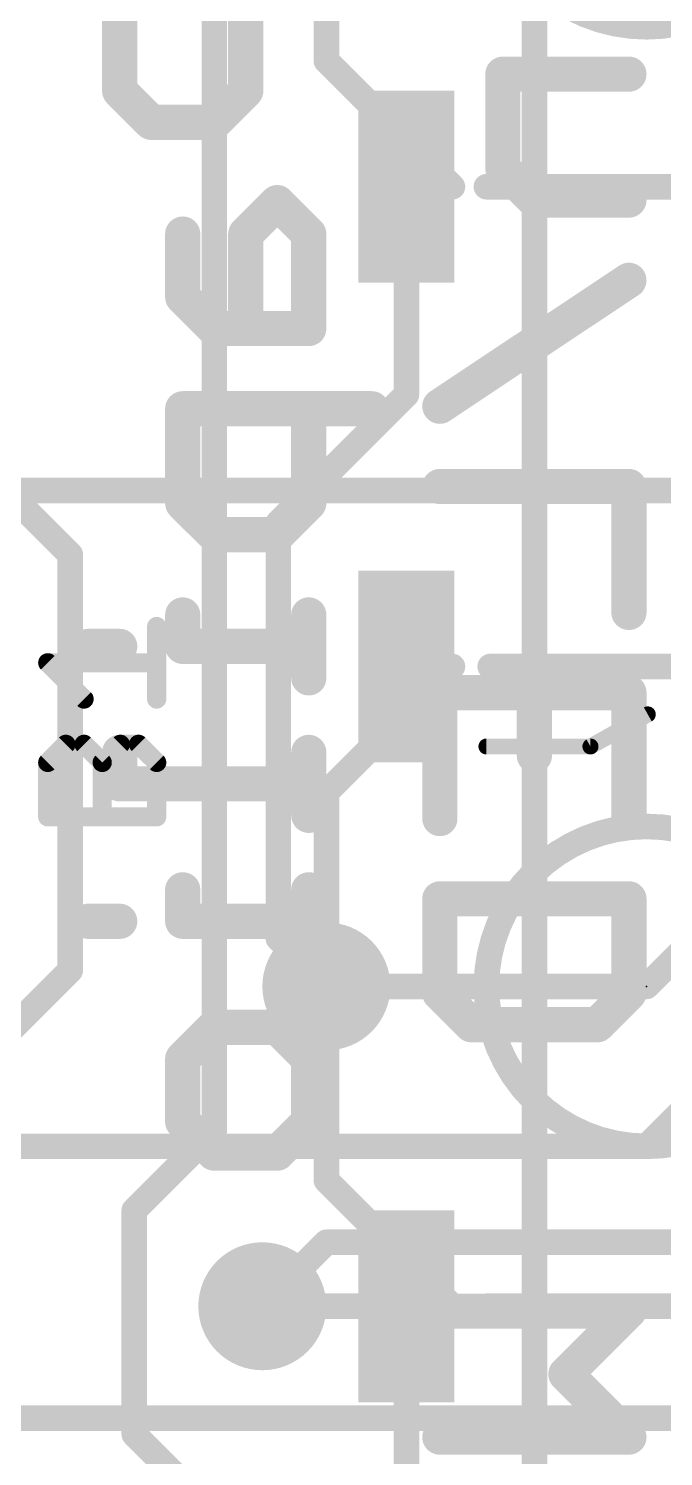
# Model space of a CAD drawing. Extents: x -3.8 to 20.4, y -11.4 to 31.9.
# Drawn here: x 6.53 to 11.56, y 8.97 to 20.31 of the extents above; entities that cross this region are included whole.
import ezdxf

# ---------------------------------------------------------------- set-up
doc = ezdxf.new("R2010")
doc.units = 0
for name, color, linetype in [('1', 12, 'CONTINUOUS'), ('16', 132, 'CONTINUOUS'), ('18', 110, 'CONTINUOUS'), ('21', 41, 'CONTINUOUS'), ('22', 40, 'CONTINUOUS'), ('23', 53, 'CONTINUOUS'), ('51', 53, 'CONTINUOUS')]:
    doc.layers.add(name, color=color, linetype=linetype)

# ---------------------------------------------------------------- blocks, each defined once
blk = doc.blocks.new('RECT')
blk.add_solid([(-0.5, -0.5), (0.5, -0.5), (-0.5, 0.5), (0.5, 0.5)])
blk = doc.blocks.new('ROUNDV')
at = {"const_width": 0.5}
blk.add_lwpolyline([(0, -0.25, 1), (0, 0.25, 1), (0, -0.25)], format="xyb", dxfattribs=at)

msp = doc.modelspace()

# ---------------------------------------------------------------- linework, layer by layer
at = {"layer": '1', "const_width": 0.2032}
for points in [[(10.541, 8.509), (10.541, 25.019)], [(8.001, 11.557), (8.001, 23.749)], [(9.525, 17.399), (9.525, 19.05)], [(8.509, 16.383), (9.525, 17.399)], [(6.858, 16.129), (5.715, 17.272)], [(8.509, 13.081), (8.509, 16.383)], [(6.858, 12.827), (6.858, 16.129)], [(8.89, 12.7), (8.509, 13.081)], [(5.715, 11.684), (6.858, 12.827)], [(7.366, 10.922), (8.001, 11.557)], [(7.366, 9.144), (7.366, 10.922)], [(8.382, 10.16), (9.525, 10.16)], [(9.525, 8.255), (9.525, 10.16)], [(8.89, 7.62), (7.366, 9.144)]]:
    msp.add_lwpolyline(points, dxfattribs=at)
at = {"layer": '1', "const_width": 0.1016}
for points in [[(9.5758, 19.05, 1), (9.4742, 19.05)], [(9.5609, 17.3631, 1), (9.4891, 17.4349)], [(9.4742, 17.399, 1), (9.5758, 17.399)], [(8.5598, 16.383, 1), (8.4582, 16.383)], [(8.4731, 16.4189, 1), (8.5449, 16.3471)], [(6.9088, 16.129, 1), (6.8072, 16.129)], [(6.8221, 16.0931, 1), (6.8939, 16.1649)], [(8.5449, 13.1169, 1), (8.4731, 13.0451)], [(8.4582, 13.081, 1), (8.5598, 13.081)], [(6.8939, 12.7911, 1), (6.8221, 12.8629)], [(6.8072, 12.827, 1), (6.9088, 12.827)], [(8.8541, 12.6641, 1), (8.9259, 12.7359)], [(7.9502, 11.557, 1), (8.0518, 11.557)], [(8.0369, 11.5211, 1), (7.9651, 11.5929)], [(7.4168, 10.922, 1), (7.3152, 10.922)], [(7.3301, 10.9579, 1), (7.4019, 10.8861)], [(8.382, 10.2108, 1), (8.382, 10.1092)], [(9.5758, 10.16, 1), (9.4742, 10.16)], [(9.525, 10.1092, 1), (9.525, 10.2108)], [(7.4019, 9.1799, 1), (7.3301, 9.1081)], [(7.3152, 9.144, 1), (7.4168, 9.144)]]:
    msp.add_lwpolyline(points, format="xyb", dxfattribs=at)
at = {"layer": '16', "const_width": 0.2032}
for points in [[(12.319, 16.637), (6.35, 16.637)], [(12.7, 13.97), (11.43, 12.7)], [(11.43, 12.7), (8.89, 12.7)], [(12.7, 12.7), (11.43, 11.43)], [(11.43, 11.43), (6.35, 11.43)], [(8.89, 10.668), (8.382, 10.16)], [(15.494, 10.668), (8.89, 10.668)], [(15.494, 9.271), (2.794, 9.271)]]:
    msp.add_lwpolyline(points, dxfattribs=at)
at = {"layer": '16', "const_width": 0.1016}
for points in [[(8.89, 12.7508, 1), (8.89, 12.6492)], [(11.3941, 12.7359, 1), (11.4659, 12.6641)], [(11.43, 12.6492, 1), (11.43, 12.7508)], [(11.3941, 11.4659, 1), (11.4659, 11.3941)], [(11.43, 11.3792, 1), (11.43, 11.4808)], [(8.89, 10.7188, 1), (8.89, 10.6172)], [(8.9259, 10.6321, 1), (8.8541, 10.7039)], [(8.3461, 10.1959, 1), (8.4179, 10.1241)]]:
    msp.add_lwpolyline(points, format="xyb", dxfattribs=at)
at = {"layer": '21'}
for points, const_width in [([(8.89, 20.05), (8.89, 23.13)], 0.2032), ([(12.67, 19.05), (10.16, 19.05)], 0.2032), ([(7.5438, 14.9817), (7.5438, 15.5579)], 0.1524), ([(6.9676, 14.9817), (6.6795, 15.2698)], 0.1524), ([(6.6795, 15.2698), (7.5438, 15.2698)], 0.1524), ([(10.19, 15.24), (12.67, 15.24)], 0.2032), ([(6.6795, 14.4784), (6.8235, 14.6224)], 0.1524), ([(6.8235, 14.6224), (6.9676, 14.6224)], 0.1524), ([(6.9676, 14.6224), (7.1116, 14.4784)], 0.1524), ([(7.1116, 14.4784), (7.2557, 14.6224)], 0.1524), ([(7.2557, 14.6224), (7.3997, 14.6224)], 0.1524), ([(7.3997, 14.6224), (7.5438, 14.4784)], 0.1524), ([(6.6795, 14.0462), (6.6795, 14.4784)], 0.1524), ([(7.1116, 14.0462), (7.1116, 14.4784)], 0.1524), ([(7.5438, 14.4784), (7.5438, 14.0462)], 0.1524), ([(8.89, 11.16), (8.89, 14.24)], 0.2032), ([(7.5438, 14.0462), (6.6795, 14.0462)], 0.1524), ([(12.67, 10.16), (10.16, 10.16)], 0.2032)]:
    msp.add_lwpolyline(points, dxfattribs=dict(at, const_width=const_width))
for points, const_width in [([(11.43, 20.32, 1), (11.43, 22.86, 1), (11.43, 20.32)], 0.2032), ([(8.8392, 20.05, 1), (8.9408, 20.05)], 0.1016), ([(10.16, 19.1008, 1), (10.16, 18.9992)], 0.1016), ([(7.5819, 15.5579, 1), (7.5057, 15.5579)], 0.0762), ([(6.7064, 15.2968, 1), (6.6525, 15.2429)], 0.0762), ([(6.6795, 15.3079, 1), (6.6795, 15.2317)], 0.0762), ([(7.5438, 15.2317, 1), (7.5438, 15.3079)], 0.0762), ([(10.19, 15.2908, 1), (10.19, 15.1892)], 0.1016), ([(6.9406, 14.9548, 1), (6.9945, 15.0087)], 0.0762), ([(7.5057, 14.9817, 1), (7.5819, 14.9817)], 0.0762), ([(6.8235, 14.6605, 1), (6.8235, 14.5843)], 0.0762), ([(6.8505, 14.5955, 1), (6.7966, 14.6494)], 0.0762), ([(6.9945, 14.6494, 1), (6.9406, 14.5955)], 0.0762), ([(6.9676, 14.5843, 1), (6.9676, 14.6605)], 0.0762), ([(7.2557, 14.6605, 1), (7.2557, 14.5843)], 0.0762), ([(7.2826, 14.5955, 1), (7.2287, 14.6494)], 0.0762), ([(7.4267, 14.6494, 1), (7.3728, 14.5955)], 0.0762), ([(7.3997, 14.5843, 1), (7.3997, 14.6605)], 0.0762), ([(6.6525, 14.5053, 1), (6.7064, 14.4514)], 0.0762), ([(6.7176, 14.4784, 1), (6.6414, 14.4784)], 0.0762), ([(7.1497, 14.4784, 1), (7.0735, 14.4784)], 0.0762), ([(7.0847, 14.5053, 1), (7.1386, 14.4514)], 0.0762), ([(7.0847, 14.4514, 1), (7.1386, 14.5053)], 0.0762), ([(7.5819, 14.4784, 1), (7.5057, 14.4784)], 0.0762), ([(7.5169, 14.4514, 1), (7.5707, 14.5053)], 0.0762), ([(8.9408, 14.24, 1), (8.8392, 14.24)], 0.1016), ([(6.6795, 14.0843, 1), (6.6795, 14.0081)], 0.0762), ([(6.6414, 14.0462, 1), (6.7176, 14.0462)], 0.0762), ([(7.0735, 14.0462, 1), (7.1497, 14.0462)], 0.0762), ([(7.5057, 14.0462, 1), (7.5819, 14.0462)], 0.0762), ([(7.5438, 14.0081, 1), (7.5438, 14.0843)], 0.0762), ([(11.43, 11.43, 1), (11.43, 13.97, 1), (11.43, 11.43)], 0.2032), ([(8.8392, 11.16, 1), (8.9408, 11.16)], 0.1016), ([(10.16, 10.2108, 1), (10.16, 10.1092)], 0.1016)]:
    msp.add_lwpolyline(points, format="xyb", dxfattribs=dict(at, const_width=const_width))
at = {"layer": '22', "const_width": 0.2794}
for points in [[(7.2504, 20.5613), (7.2504, 19.8114)], [(8.2503, 19.8114), (8.2503, 20.5613)], [(11.2903, 19.944), (10.2904, 19.944)], [(10.2904, 19.944), (10.2904, 19.194)], [(7.2504, 19.8114), (7.5004, 19.5614)], [(8.0004, 19.5614), (8.2503, 19.8114)], [(7.5004, 19.5614), (8.0004, 19.5614)], [(10.2904, 19.194), (10.5404, 18.944)], [(8.5003, 18.9241), (8.2503, 18.6742)], [(8.7503, 18.6742), (8.5003, 18.9241)], [(10.5404, 18.944), (11.2903, 18.944)], [(7.7504, 18.6742), (7.7504, 18.1742)], [(8.2503, 18.6742), (8.2503, 17.9242)], [(8.7503, 17.9242), (8.7503, 18.6742)], [(11.2903, 18.3068), (9.7904, 17.3069)], [(7.7504, 18.1742), (8.0004, 17.9242)], [(8.0004, 17.9242), (8.7503, 17.9242)], [(9.2503, 17.287), (7.7504, 17.287)], [(7.7504, 17.287), (7.7504, 16.537)], [(8.7503, 16.537), (8.7503, 17.287)], [(9.7904, 16.6696), (11.2903, 16.6696)], [(11.2903, 16.6696), (11.2903, 15.6697)], [(7.7504, 16.537), (8.0004, 16.2871)], [(8.5003, 16.2871), (8.7503, 16.537)], [(8.0004, 16.2871), (8.5003, 16.2871)], [(7.7504, 15.6498), (7.7504, 15.3999)], [(8.7503, 15.6498), (8.7503, 15.1499)], [(7.0004, 15.3999), (7.2504, 15.3999)], [(7.7504, 15.3999), (8.7503, 15.3999)], [(9.7904, 14.0326), (9.7904, 15.0325)], [(9.7904, 15.0325), (11.2903, 15.0325)], [(10.5404, 15.0325), (10.5404, 14.5325)], [(11.2903, 15.0325), (11.2903, 14.0326)], [(7.2504, 14.5584), (7.2504, 14.3084)], [(8.7503, 14.5584), (8.7503, 14.0584)], [(7.2504, 14.3084), (8.7503, 14.3084)], [(7.7504, 13.467), (7.7504, 13.217)], [(8.7503, 13.467), (8.7503, 12.967)], [(9.7904, 13.3953), (11.2903, 13.3953)], [(9.7904, 12.6454), (9.7904, 13.3953)], [(11.2903, 13.3953), (11.2903, 12.6454)], [(7.0004, 13.217), (7.2504, 13.217)], [(7.7504, 13.217), (8.7503, 13.217)], [(10.0404, 12.3954), (9.7904, 12.6454)], [(11.2903, 12.6454), (11.0403, 12.3954)], [(7.7504, 12.1255), (8.0004, 12.3755)], [(8.0004, 12.3755), (8.5003, 12.3755)], [(8.5003, 12.3755), (8.7503, 12.1255)], [(11.0403, 12.3954), (10.0404, 12.3954)], [(7.7504, 11.6256), (7.7504, 12.1255)], [(8.7503, 12.1255), (8.7503, 11.6256)], [(8.0004, 11.3756), (7.7504, 11.6256)], [(8.7503, 11.6256), (8.5003, 11.3756)], [(8.5003, 11.3756), (8.0004, 11.3756)], [(9.7904, 10.121), (11.2903, 10.121)], [(11.2903, 10.121), (10.7903, 9.6211)], [(10.7903, 9.6211), (11.2903, 9.1211)], [(11.2903, 9.1211), (9.7904, 9.1211)]]:
    msp.add_lwpolyline(points, dxfattribs=at)
at = {"layer": '22', "const_width": 0.1397}
for points in [[(10.3602, 19.944, 1), (10.2205, 19.944)], [(10.2904, 20.0138, 1), (10.2904, 19.8741)], [(11.2903, 19.8741, 1), (11.2903, 20.0138)], [(7.2998, 19.8608, 1), (7.201, 19.762)], [(7.1806, 19.8114, 1), (7.3203, 19.8114)], [(8.1805, 19.8114, 1), (8.3202, 19.8114)], [(8.2997, 19.762, 1), (8.2009, 19.8608)], [(7.5004, 19.6312, 1), (7.5004, 19.4915)], [(7.451, 19.512, 1), (7.5498, 19.6108)], [(7.951, 19.6108, 1), (8.0498, 19.512)], [(8.0004, 19.4915, 1), (8.0004, 19.6312)], [(10.3398, 19.2434, 1), (10.241, 19.1446)], [(10.2205, 19.194, 1), (10.3602, 19.194)], [(8.5497, 18.9735, 1), (8.4509, 18.8748)], [(8.5497, 18.8748, 1), (8.4509, 18.9735)], [(10.5404, 19.0139, 1), (10.5404, 18.8742)], [(10.491, 18.8946, 1), (10.5898, 18.9934)], [(11.2903, 18.8742, 1), (11.2903, 19.0139)], [(7.8202, 18.6742, 1), (7.6805, 18.6742)], [(8.2009, 18.7236, 1), (8.2997, 18.6248)], [(8.3202, 18.6742, 1), (8.1805, 18.6742)], [(8.8202, 18.6742, 1), (8.6805, 18.6742)], [(8.7009, 18.6248, 1), (8.7997, 18.7236)], [(11.329, 18.2487, 1), (11.2516, 18.3649)], [(7.7998, 18.2236, 1), (7.701, 18.1248)], [(7.6805, 18.1742, 1), (7.8202, 18.1742)], [(8.0004, 17.9941, 1), (8.0004, 17.8544)], [(7.951, 17.8748, 1), (8.0498, 17.9736)], [(8.7503, 17.8544, 1), (8.7503, 17.9941)], [(8.1805, 17.9242, 1), (8.3202, 17.9242)], [(8.6805, 17.9242, 1), (8.8202, 17.9242)], [(7.8202, 17.287, 1), (7.6805, 17.287)], [(7.7504, 17.3568, 1), (7.7504, 17.2171)], [(8.8202, 17.287, 1), (8.6805, 17.287)], [(9.2503, 17.2171, 1), (9.2503, 17.3568)], [(9.7517, 17.365, 1), (9.8292, 17.2488)], [(9.7904, 16.7395, 1), (9.7904, 16.5998)], [(11.3602, 16.6696, 1), (11.2204, 16.6696)], [(11.2903, 16.5998, 1), (11.2903, 16.7395)], [(7.7998, 16.5864, 1), (7.701, 16.4877)], [(8.7997, 16.4877, 1), (8.7009, 16.5864)], [(7.6805, 16.537, 1), (7.8202, 16.537)], [(8.6805, 16.537, 1), (8.8202, 16.537)], [(8.0004, 16.3569, 1), (8.0004, 16.2172)], [(7.951, 16.2377, 1), (8.0498, 16.3365)], [(8.4509, 16.3365, 1), (8.5497, 16.2377)], [(8.5003, 16.2172, 1), (8.5003, 16.3569)], [(7.8202, 15.6498, 1), (7.6805, 15.6498)], [(8.8202, 15.6498, 1), (8.6805, 15.6498)], [(11.2204, 15.6697, 1), (11.3602, 15.6697)], [(7.0004, 15.4697, 1), (7.0004, 15.33)], [(7.2504, 15.33, 1), (7.2504, 15.4697)], [(7.7504, 15.4697, 1), (7.7504, 15.33)], [(8.7503, 15.33, 1), (8.7503, 15.4697)], [(7.6805, 15.3999, 1), (7.8202, 15.3999)], [(8.6805, 15.1499, 1), (8.8202, 15.1499)], [(9.8603, 15.0325, 1), (9.7206, 15.0325)], [(9.7904, 15.1023, 1), (9.7904, 14.9626)], [(10.6102, 15.0325, 1), (10.4705, 15.0325)], [(11.3602, 15.0325, 1), (11.2204, 15.0325)], [(11.2903, 14.9626, 1), (11.2903, 15.1023)], [(7.3203, 14.5584, 1), (7.1806, 14.5584)], [(8.8202, 14.5584, 1), (8.6805, 14.5584)], [(10.4705, 14.5325, 1), (10.6102, 14.5325)], [(7.2504, 14.3783, 1), (7.2504, 14.2386)], [(8.7503, 14.2386, 1), (8.7503, 14.3783)], [(7.1806, 14.3084, 1), (7.3203, 14.3084)], [(8.6805, 14.0584, 1), (8.8202, 14.0584)], [(9.7206, 14.0326, 1), (9.8603, 14.0326)], [(11.2204, 14.0326, 1), (11.3602, 14.0326)], [(7.8202, 13.467, 1), (7.6805, 13.467)], [(8.8202, 13.467, 1), (8.6805, 13.467)], [(9.7904, 13.4652, 1), (9.7904, 13.3255)], [(9.8603, 13.3953, 1), (9.7206, 13.3953)], [(11.3602, 13.3953, 1), (11.2204, 13.3953)], [(11.2903, 13.3255, 1), (11.2903, 13.4652)], [(7.0004, 13.2868, 1), (7.0004, 13.1471)], [(7.2504, 13.1471, 1), (7.2504, 13.2868)], [(7.7504, 13.2868, 1), (7.7504, 13.1471)], [(7.6805, 13.217, 1), (7.8202, 13.217)], [(8.7503, 13.1471, 1), (8.7503, 13.2868)], [(8.6805, 12.967, 1), (8.8202, 12.967)], [(9.8398, 12.6948, 1), (9.741, 12.596)], [(9.7206, 12.6454, 1), (9.8603, 12.6454)], [(11.2204, 12.6454, 1), (11.3602, 12.6454)], [(11.3397, 12.596, 1), (11.2409, 12.6948)], [(8.0004, 12.4454, 1), (8.0004, 12.3057)], [(8.0498, 12.3261, 1), (7.951, 12.4249)], [(8.5497, 12.4249, 1), (8.4509, 12.3261)], [(8.5003, 12.3057, 1), (8.5003, 12.4454)], [(10.0404, 12.4653, 1), (10.0404, 12.3256)], [(9.991, 12.346, 1), (10.0898, 12.4448)], [(10.9909, 12.4448, 1), (11.0897, 12.346)], [(11.0403, 12.3256, 1), (11.0403, 12.4653)], [(7.8202, 12.1255, 1), (7.6805, 12.1255)], [(8.8202, 12.1255, 1), (8.6805, 12.1255)], [(7.701, 12.1749, 1), (7.7998, 12.0761)], [(8.7009, 12.0761, 1), (8.7997, 12.1749)], [(7.7998, 11.675, 1), (7.701, 11.5762)], [(7.6805, 11.6256, 1), (7.8202, 11.6256)], [(8.6805, 11.6256, 1), (8.8202, 11.6256)], [(8.7997, 11.5762, 1), (8.7009, 11.675)], [(8.0004, 11.4455, 1), (8.0004, 11.3057)], [(7.951, 11.3262, 1), (8.0498, 11.425)], [(8.4509, 11.425, 1), (8.5497, 11.3262)], [(8.5003, 11.3057, 1), (8.5003, 11.4455)], [(9.7904, 10.1909, 1), (9.7904, 10.0512)], [(11.3397, 10.0716, 1), (11.2409, 10.1704)], [(11.2903, 10.0512, 1), (11.2903, 10.1909)], [(10.8397, 9.6705, 1), (10.7409, 9.5717)], [(10.7409, 9.6705, 1), (10.8397, 9.5717)], [(9.7904, 9.191, 1), (9.7904, 9.0512)], [(11.2409, 9.0717, 1), (11.3397, 9.1705)], [(11.2903, 9.0512, 1), (11.2903, 9.191)]]:
    msp.add_lwpolyline(points, format="xyb", dxfattribs=at)
at = {"layer": '23'}
msp.add_point((11.43, 12.7), dxfattribs=at)
at = {"layer": '51'}
for points, const_width in [([(9.89, 19.05), (8.89, 20.05)], 0.2032), ([(8.89, 14.24), (9.89, 15.24)], 0.2032), ([(10.985, 14.605), (11.44, 14.86)], 0.127), ([(10.16, 14.605), (10.985, 14.605)], 0.127), ([(9.89, 10.16), (8.89, 11.16)], 0.2032)]:
    msp.add_lwpolyline(points, dxfattribs=dict(at, const_width=const_width))
for points, const_width in [([(8.9259, 20.0859, 1), (8.8541, 20.0141)], 0.1016), ([(9.8541, 19.0141, 1), (9.9259, 19.0859)], 0.1016), ([(9.9259, 15.2041, 1), (9.8541, 15.2759)], 0.1016), ([(11.4555, 14.8323, 1), (11.4245, 14.8877)], 0.0635), ([(10.16, 14.6368, 1), (10.16, 14.5732)], 0.0635), ([(10.9695, 14.6327, 1), (11.0005, 14.5773)], 0.0635), ([(10.985, 14.5732, 1), (10.985, 14.6368)], 0.0635), ([(8.8541, 14.2759, 1), (8.9259, 14.2041)], 0.1016), ([(8.9259, 11.1959, 1), (8.8541, 11.1241)], 0.1016), ([(9.8541, 10.1241, 1), (9.9259, 10.1959)], 0.1016)]:
    msp.add_lwpolyline(points, format="xyb", dxfattribs=dict(at, const_width=const_width))

# ---------------------------------------------------------------- block references
at = {"layer": '1', "xscale": 0.762, "yscale": 1.524, "rotation": 180}
for p in [(9.525, 19.05), (9.525, 15.24), (9.525, 10.16)]:
    msp.add_blockref('RECT', p, dxfattribs=at)
at = {"layer": '18', "xscale": 1.016, "yscale": 1.016}
for p in [(8.89, 12.7), (8.89, 12.7), (8.382, 10.16), (8.382, 10.16)]:
    msp.add_blockref('ROUNDV', p, dxfattribs=at)

doc.saveas('drawing.dxf')
